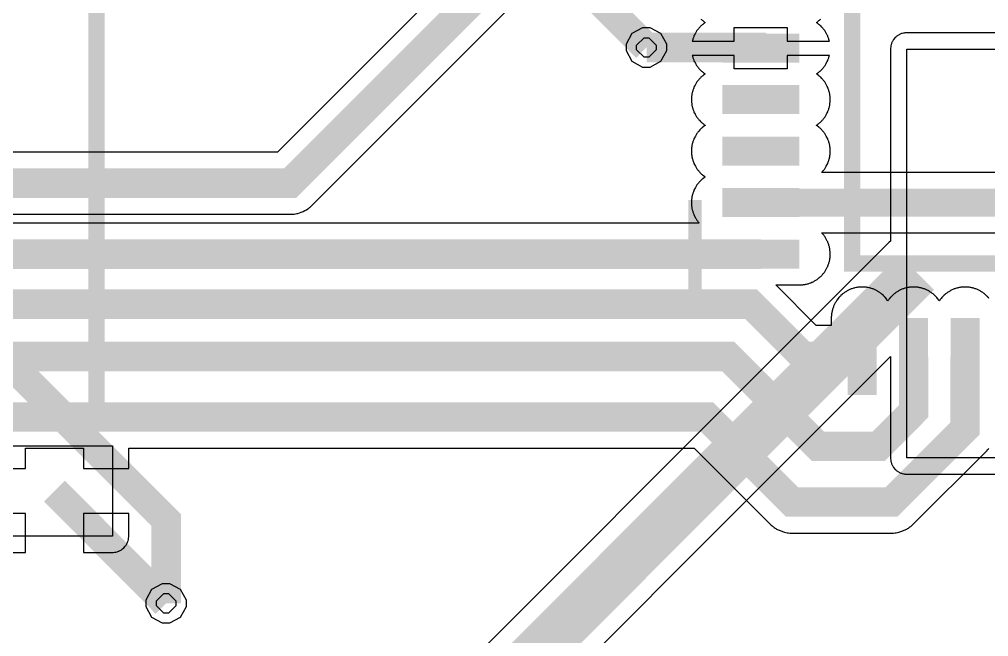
# Model space of a CAD drawing. Extents: x 0 to 5, y 0 to 2.5.
# Drawn here: x 3.301 to 3.919, y 1.193 to 1.587 of the extents above; entities that cross this region are included whole.
import ezdxf

# ---------------------------------------------------------------- set-up
doc = ezdxf.new("R2010")
doc.units = 0
doc.layers.get('0').update_dxf_attribs({"linetype": 'CONTINUOUS'})

msp = doc.modelspace()

# ---------------------------------------------------------------- linework, layer by layer
at = {"color": 54, "const_width": 0.010417}
msp.add_lwpolyline([(3.35032, 1.3272), (3.35032, 1.86029)], dxfattribs=at)
at = {"color": 5}
for points in [[(3.77604, 1.81233), (3.46576, 1.50206), (2.68631, 1.50206)], [(2.69569, 1.46251), (3.47515, 1.46251), (3.47635, 1.46262), (3.47814, 1.46294), (3.47868, 1.46306), (3.47987, 1.46337), (3.48096, 1.46382), (3.48156, 1.46403), (3.4821, 1.46425), (3.48318, 1.46479), (3.48367, 1.46506), (3.48421, 1.46533), (3.48519, 1.46599), (3.48568, 1.46636), (3.48617, 1.46669), (3.48665, 1.46707), (3.48708, 1.4675), (3.48753, 1.46789), (3.48796, 1.46832), (3.79779, 1.7781)], [(3.73579, 1.58681), (3.73617, 1.58649), (3.73649, 1.58615), (3.73693, 1.58583), (3.73731, 1.58556), (3.73768, 1.58524), (3.73807, 1.58496), (3.7385, 1.58464), (3.73856, 1.58464), (3.7385, 1.58464), (3.73807, 1.58431), (3.73768, 1.58404), (3.73731, 1.58371), (3.73693, 1.58344), (3.73649, 1.58311), (3.73617, 1.58279), (3.73579, 1.58247), (3.73546, 1.58214), (3.73514, 1.58176), (3.73481, 1.58143), (3.73443, 1.581), (3.73415, 1.58068), (3.73383, 1.58029), (3.73356, 1.57992), (3.73324, 1.57949), (3.73301, 1.5791), (3.73269, 1.57867), (3.73247, 1.57829), (3.73221, 1.57781), (3.73199, 1.57742), (3.73156, 1.57656), (3.73133, 1.57607), (3.73118, 1.57563), (3.73096, 1.57514), (3.73079, 1.57471), (3.73063, 1.57422), (3.73053, 1.57379), (3.73036, 1.57329), (3.73025, 1.57286), (3.73025, 1.57286), (3.75706, 1.57286), (3.75706, 1.58138), (3.79085, 1.58138), (3.79085, 1.57286), (3.81765, 1.57286), (3.81754, 1.57329), (3.81739, 1.57379), (3.81728, 1.57422), (3.81711, 1.57471), (3.81694, 1.57514), (3.81674, 1.57563), (3.81657, 1.57607), (3.81635, 1.57656), (3.81592, 1.57742), (3.81569, 1.57781), (3.81543, 1.57829), (3.81521, 1.57867), (3.81494, 1.5791), (3.81467, 1.57949), (3.81435, 1.57992), (3.81407, 1.58029), (3.81375, 1.58068), (3.81347, 1.581), (3.8131, 1.58143), (3.81282, 1.58176), (3.81212, 1.58247), (3.81174, 1.58279), (3.81142, 1.58311), (3.81099, 1.58344), (3.8106, 1.58371), (3.81022, 1.58404), (3.80985, 1.58431), (3.8094, 1.58464), (3.80935, 1.58464), (3.8094, 1.58464), (3.80985, 1.58496), (3.81022, 1.58524), (3.8106, 1.58556), (3.81099, 1.58583), (3.81142, 1.58615), (3.81174, 1.58649), (3.81212, 1.58681)], [(4.02442, 1.48915), (3.81278, 1.48915), (3.81282, 1.48915), (3.8131, 1.48953), (3.81347, 1.4899), (3.81375, 1.49029), (3.81407, 1.49067), (3.81435, 1.49104), (3.81467, 1.49143), (3.81494, 1.49181), (3.81521, 1.49229), (3.81543, 1.49268), (3.81569, 1.49311), (3.81657, 1.49485), (3.81674, 1.49528), (3.81694, 1.49576), (3.81711, 1.49621), (3.81728, 1.49669), (3.81739, 1.49713), (3.81754, 1.49761), (3.81787, 1.49908), (3.81793, 1.49957), (3.81803, 1.5), (3.81808, 1.50054), (3.81814, 1.50097), (3.81819, 1.50151), (3.81819, 1.5039), (3.81814, 1.50444), (3.81808, 1.50489), (3.81803, 1.50543), (3.81793, 1.50586), (3.81787, 1.50635), (3.81765, 1.50732), (3.81754, 1.50776), (3.81739, 1.50831), (3.81728, 1.50874), (3.81711, 1.50922), (3.81694, 1.50965), (3.81674, 1.51014), (3.81657, 1.51058), (3.81569, 1.51232), (3.81543, 1.51275), (3.81521, 1.51313), (3.81494, 1.51357), (3.81467, 1.51394), (3.81435, 1.51438), (3.81407, 1.51476), (3.81375, 1.51514), (3.81347, 1.51551), (3.8131, 1.5159), (3.81282, 1.51622), (3.81212, 1.51693), (3.81174, 1.51725), (3.81142, 1.51758), (3.81099, 1.51796), (3.80985, 1.51878), (3.8094, 1.5191), (3.80935, 1.5191), (3.8094, 1.51915), (3.80985, 1.51942), (3.81022, 1.51969), (3.8106, 1.52001), (3.81099, 1.52029), (3.81142, 1.52067), (3.81174, 1.52094), (3.81212, 1.52132), (3.81244, 1.5216), (3.81282, 1.52197), (3.8131, 1.52235), (3.81347, 1.52274), (3.81375, 1.52306), (3.81407, 1.52349), (3.81435, 1.52382), (3.81467, 1.52425), (3.81494, 1.52463), (3.81521, 1.52507), (3.81543, 1.5255), (3.81569, 1.52593), (3.81592, 1.52632), (3.81614, 1.52681), (3.81635, 1.52718), (3.81657, 1.52767), (3.81674, 1.5281), (3.81694, 1.5286), (3.81711, 1.52903), (3.81728, 1.52951), (3.81739, 1.52994), (3.81754, 1.53043), (3.81765, 1.53088), (3.81776, 1.53142), (3.81787, 1.53185), (3.81793, 1.53239), (3.81803, 1.53282), (3.81819, 1.53429), (3.81819, 1.53674), (3.81814, 1.53728), (3.81808, 1.53771), (3.81803, 1.53825), (3.81793, 1.53868), (3.81787, 1.53917), (3.81776, 1.53961), (3.81765, 1.54015), (3.81754, 1.54058), (3.81739, 1.54107), (3.81728, 1.5415), (3.81711, 1.54204), (3.81694, 1.54243), (3.81674, 1.54297), (3.81657, 1.54335), (3.81635, 1.54383), (3.81592, 1.54471), (3.81569, 1.54508), (3.81543, 1.54557), (3.81521, 1.54596), (3.81494, 1.54639), (3.81467, 1.54676), (3.81435, 1.54719), (3.81407, 1.54758), (3.81375, 1.54796), (3.81347, 1.54833), (3.8131, 1.54872), (3.81282, 1.54904), (3.81212, 1.54975), (3.81174, 1.55007), (3.81142, 1.5504), (3.81099, 1.55072), (3.8106, 1.55106), (3.80946, 1.55186), (3.81022, 1.5524), (3.8106, 1.55274), (3.81099, 1.553), (3.81142, 1.55339), (3.81174, 1.55365), (3.81212, 1.55399), (3.81282, 1.55469), (3.8131, 1.55501), (3.81347, 1.55544), (3.81375, 1.55578), (3.81407, 1.55621), (3.81435, 1.55653), (3.81467, 1.55697), (3.81494, 1.55735), (3.81521, 1.55778), (3.81543, 1.55821), (3.81569, 1.55865), (3.81592, 1.55903), (3.81614, 1.55951), (3.81635, 1.5599), (3.81657, 1.56039), (3.81674, 1.56082), (3.81694, 1.56131), (3.81711, 1.56174), (3.81728, 1.56222), (3.81739, 1.56267), (3.81754, 1.56315), (3.81765, 1.56358), (3.81765, 1.56364), (3.79085, 1.56364), (3.79085, 1.55518), (3.75706, 1.55518), (3.75706, 1.56364), (3.73025, 1.56364), (3.73025, 1.56358), (3.73036, 1.56315), (3.73053, 1.56267), (3.73063, 1.56222), (3.73079, 1.56174), (3.73096, 1.56131), (3.73118, 1.56082), (3.73133, 1.56039), (3.73156, 1.5599), (3.73178, 1.55951), (3.73199, 1.55903), (3.73221, 1.55865), (3.73247, 1.55821), (3.73269, 1.55778), (3.73301, 1.55735), (3.73324, 1.55697), (3.73356, 1.55653), (3.73383, 1.55621), (3.73415, 1.55578), (3.73443, 1.55544), (3.73481, 1.55501), (3.73514, 1.55469), (3.73546, 1.55431), (3.73579, 1.55399), (3.73617, 1.55365), (3.73649, 1.55339), (3.73693, 1.553), (3.73731, 1.55274), (3.73768, 1.5524), (3.73807, 1.55214), (3.7385, 1.55186), (3.73807, 1.5516), (3.73731, 1.55106), (3.73693, 1.55072), (3.73649, 1.5504), (3.73617, 1.55007), (3.73579, 1.54975), (3.73546, 1.54943), (3.73514, 1.54904), (3.73443, 1.54833), (3.73415, 1.54796), (3.73383, 1.54758), (3.73356, 1.54719), (3.73324, 1.54676), (3.73301, 1.54639), (3.73269, 1.54596), (3.73247, 1.54557), (3.73221, 1.54508), (3.73199, 1.54471), (3.73156, 1.54383), (3.73133, 1.54335), (3.73118, 1.54297), (3.73096, 1.54243), (3.73079, 1.54204), (3.73063, 1.5415), (3.73053, 1.54107), (3.73036, 1.54058), (3.73025, 1.54015), (3.73014, 1.53961), (3.73004, 1.53917), (3.72999, 1.53868), (3.72987, 1.53825), (3.72982, 1.53771), (3.72976, 1.53728), (3.72976, 1.53674), (3.72971, 1.53629), (3.72971, 1.53478), (3.72976, 1.53429), (3.72976, 1.53381), (3.72987, 1.53282), (3.72999, 1.53239), (3.73004, 1.53185), (3.73014, 1.53142), (3.73025, 1.53088), (3.73036, 1.53043), (3.73053, 1.52994), (3.73063, 1.52951), (3.73079, 1.52903), (3.73096, 1.5286), (3.73118, 1.5281), (3.73133, 1.52767), (3.73156, 1.52718), (3.73178, 1.52681), (3.73199, 1.52632), (3.73221, 1.52593), (3.73247, 1.5255), (3.73269, 1.52507), (3.73301, 1.52463), (3.73324, 1.52425), (3.73356, 1.52382), (3.73383, 1.52349), (3.73415, 1.52306), (3.73443, 1.52274), (3.73481, 1.52235), (3.73546, 1.5216), (3.73579, 1.52132), (3.73617, 1.52094), (3.73649, 1.52067), (3.73693, 1.52029), (3.73731, 1.52001), (3.73768, 1.51969), (3.73807, 1.51942), (3.7385, 1.51915), (3.73856, 1.5191), (3.7385, 1.5191), (3.73807, 1.51878), (3.73693, 1.51796), (3.73649, 1.51758), (3.73617, 1.51725), (3.73579, 1.51693), (3.73546, 1.5166), (3.73514, 1.51622), (3.73443, 1.51551), (3.73415, 1.51514), (3.73383, 1.51476), (3.73356, 1.51438), (3.73324, 1.51394), (3.73301, 1.51357), (3.73269, 1.51313), (3.73247, 1.51275), (3.73221, 1.51232), (3.73133, 1.51058), (3.73118, 1.51014), (3.73096, 1.50965), (3.73079, 1.50922), (3.73063, 1.50874), (3.73053, 1.50831), (3.73036, 1.50776), (3.73025, 1.50732), (3.73004, 1.50635), (3.72999, 1.50586), (3.72987, 1.50543), (3.72982, 1.50489), (3.72976, 1.50444), (3.72976, 1.5039), (3.72971, 1.50347), (3.72971, 1.50196), (3.72976, 1.50151), (3.72976, 1.50097), (3.72982, 1.50054), (3.72987, 1.5), (3.72999, 1.49957), (3.73004, 1.49908), (3.73036, 1.49761), (3.73053, 1.49713), (3.73063, 1.49669), (3.73079, 1.49621), (3.73096, 1.49576), (3.73118, 1.49528), (3.73133, 1.49485), (3.73221, 1.49311), (3.73247, 1.49268), (3.73269, 1.49229), (3.73301, 1.49181), (3.73324, 1.49143), (3.73356, 1.49104), (3.73383, 1.49067), (3.73415, 1.49029), (3.73443, 1.4899), (3.73481, 1.48953), (3.73514, 1.48915), (3.73617, 1.48812), (3.73649, 1.48785), (3.73693, 1.48747), (3.73807, 1.48665), (3.7385, 1.48633), (3.73856, 1.48633), (3.7385, 1.48628), (3.73807, 1.48594), (3.73693, 1.48514), (3.73649, 1.48475), (3.73617, 1.48449), (3.73514, 1.48346), (3.73481, 1.48307), (3.73443, 1.48269), (3.73415, 1.48232), (3.73383, 1.48193), (3.73356, 1.48156), (3.73324, 1.48118), (3.73301, 1.48079), (3.73269, 1.48031), (3.73247, 1.47993), (3.73221, 1.47949), (3.73133, 1.47775), (3.73118, 1.47732), (3.73096, 1.47683), (3.73079, 1.4764), (3.73063, 1.47592), (3.73053, 1.47547), (3.73036, 1.47499), (3.73004, 1.47353), (3.72999, 1.47304), (3.72987, 1.4726), (3.72982, 1.47206), (3.72976, 1.47163), (3.72976, 1.47108), (3.72971, 1.47065), (3.72971, 1.46913), (3.72976, 1.46869), (3.72976, 1.46815), (3.72982, 1.46772), (3.72987, 1.46718), (3.72999, 1.46674), (3.73004, 1.46625), (3.73025, 1.46528), (3.73036, 1.46485), (3.73053, 1.46436), (3.73063, 1.46386), (3.73079, 1.46337), (3.73096, 1.46294), (3.73118, 1.46246), (3.73133, 1.46203), (3.73221, 1.46029), (3.73247, 1.45985), (3.73269, 1.45947), (3.73301, 1.45904), (3.73324, 1.45865), (3.73356, 1.45822), (3.73383, 1.45785), (3.73415, 1.45747), (3.73443, 1.45708), (3.73465, 1.45687), (3.08111, 1.45687)], [(3.91938, 1.4089), (3.91906, 1.40935), (3.91872, 1.40967), (3.9184, 1.41004), (3.91808, 1.41037), (3.91769, 1.41069), (3.91737, 1.41103), (3.91694, 1.4114), (3.91661, 1.41168), (3.91624, 1.412), (3.91585, 1.41228), (3.91542, 1.4126), (3.91504, 1.41282), (3.91461, 1.41314), (3.91422, 1.41336), (3.91374, 1.41362), (3.91336, 1.41385), (3.91249, 1.41428), (3.912, 1.4145), (3.91157, 1.41465), (3.91108, 1.41488), (3.91064, 1.41504), (3.91015, 1.41521), (3.90972, 1.41531), (3.90924, 1.41547), (3.90881, 1.41558), (3.90826, 1.41569), (3.90782, 1.41581), (3.90733, 1.41585), (3.90685, 1.41596), (3.90587, 1.41607), (3.90539, 1.41607), (3.90489, 1.41612), (3.90343, 1.41612), (3.90294, 1.41607), (3.90246, 1.41607), (3.90147, 1.41596), (3.90099, 1.41585), (3.9005, 1.41581), (3.90007, 1.41569), (3.89953, 1.41558), (3.89908, 1.41547), (3.8986, 1.41531), (3.89817, 1.41521), (3.89768, 1.41504), (3.89725, 1.41488), (3.89675, 1.41465), (3.89632, 1.4145), (3.89583, 1.41428), (3.89546, 1.41407), (3.89497, 1.41385), (3.89458, 1.41362), (3.89415, 1.41336), (3.89372, 1.41314), (3.89328, 1.41282), (3.8929, 1.4126), (3.89247, 1.41228), (3.89214, 1.412), (3.89171, 1.41168), (3.89139, 1.4114), (3.89094, 1.41103), (3.89063, 1.41069), (3.89025, 1.41037), (3.88992, 1.41004), (3.8896, 1.40967), (3.88932, 1.40935), (3.88894, 1.4089), (3.88867, 1.40853), (3.88835, 1.40815), (3.88807, 1.40776), (3.88781, 1.40733), (3.88775, 1.40728), (3.88775, 1.40733), (3.88743, 1.40776), (3.88688, 1.40853), (3.88656, 1.4089), (3.88624, 1.40935), (3.8859, 1.40967), (3.88558, 1.41004), (3.88525, 1.41037), (3.88488, 1.41069), (3.88417, 1.4114), (3.88379, 1.41168), (3.8834, 1.412), (3.88303, 1.41228), (3.8826, 1.4126), (3.88222, 1.41282), (3.88178, 1.41314), (3.8814, 1.41336), (3.88097, 1.41362), (3.87967, 1.41428), (3.87918, 1.4145), (3.87879, 1.41465), (3.87831, 1.41488), (3.87788, 1.41504), (3.87733, 1.41521), (3.8769, 1.41531), (3.87642, 1.41547), (3.87597, 1.41558), (3.87543, 1.41569), (3.875, 1.41581), (3.87451, 1.41585), (3.87408, 1.41596), (3.87354, 1.41601), (3.8731, 1.41607), (3.87256, 1.41607), (3.87213, 1.41612), (3.87061, 1.41612), (3.87017, 1.41607), (3.86963, 1.41607), (3.86919, 1.41601), (3.86865, 1.41596), (3.86822, 1.41585), (3.86768, 1.41581), (3.86724, 1.41569), (3.86626, 1.41547), (3.86578, 1.41531), (3.86535, 1.41521), (3.86486, 1.41504), (3.86442, 1.41488), (3.86393, 1.41465), (3.8635, 1.4145), (3.86301, 1.41428), (3.86263, 1.41407), (3.86214, 1.41385), (3.86176, 1.41362), (3.86133, 1.41336), (3.86094, 1.41314), (3.86046, 1.41282), (3.86008, 1.4126), (3.85965, 1.41228), (3.85932, 1.412), (3.85889, 1.41168), (3.85856, 1.4114), (3.85818, 1.41103), (3.85781, 1.41069), (3.85678, 1.40967), (3.8565, 1.40935), (3.85612, 1.4089), (3.85585, 1.40853), (3.85553, 1.40815), (3.85531, 1.40776), (3.85499, 1.40733), (3.85493, 1.40728), (3.85493, 1.40733), (3.8546, 1.40776), (3.85379, 1.4089), (3.8534, 1.40935), (3.85308, 1.40967), (3.85275, 1.41004), (3.85243, 1.41037), (3.85206, 1.41069), (3.85135, 1.4114), (3.85097, 1.41168), (3.85058, 1.412), (3.85021, 1.41228), (3.84978, 1.4126), (3.84939, 1.41282), (3.84896, 1.41314), (3.84858, 1.41336), (3.84814, 1.41362), (3.8464, 1.4145), (3.84597, 1.41465), (3.84549, 1.41488), (3.84506, 1.41504), (3.84457, 1.41521), (3.84413, 1.41531), (3.84358, 1.41547), (3.84315, 1.41558), (3.84218, 1.41581), (3.84169, 1.41585), (3.84125, 1.41596), (3.84071, 1.41601), (3.84028, 1.41607), (3.83974, 1.41607), (3.83931, 1.41612), (3.83778, 1.41612), (3.83735, 1.41607), (3.83681, 1.41607), (3.83637, 1.41601), (3.83583, 1.41596), (3.83539, 1.41585), (3.8349, 1.41581), (3.83393, 1.41558), (3.8335, 1.41547), (3.83296, 1.41531), (3.83251, 1.41521), (3.83203, 1.41504), (3.8316, 1.41488), (3.83111, 1.41465), (3.83068, 1.4145), (3.82894, 1.41362), (3.8285, 1.41336), (3.82813, 1.41314), (3.82769, 1.41282), (3.82731, 1.4126), (3.82688, 1.41228), (3.8265, 1.412), (3.82611, 1.41168), (3.82574, 1.4114), (3.82503, 1.41069), (3.82465, 1.41037), (3.82433, 1.41004), (3.824, 1.40967), (3.82368, 1.40935), (3.82329, 1.4089), (3.82249, 1.40776), (3.82215, 1.40733), (3.82189, 1.40696), (3.82167, 1.40653), (3.8214, 1.40608), (3.82053, 1.40435), (3.82036, 1.40386), (3.82021, 1.40349), (3.81999, 1.40294), (3.81982, 1.4025), (3.81972, 1.40201), (3.81956, 1.40158), (3.81944, 1.40104), (3.81933, 1.40061), (3.81922, 1.40012), (3.81917, 1.39968), (3.81907, 1.39914), (3.81901, 1.39871), (3.81896, 1.39817), (3.81896, 1.39774), (3.8189, 1.39719), (3.8189, 1.39165), (3.80925, 1.39165), (3.78347, 1.41743), (3.79883, 1.41743), (3.79926, 1.41749), (3.79981, 1.41749), (3.80024, 1.41754), (3.80078, 1.41758), (3.80122, 1.41764), (3.80176, 1.41769), (3.80219, 1.41781), (3.80268, 1.41786), (3.80317, 1.41797), (3.80365, 1.41813), (3.8041, 1.41824), (3.80458, 1.4184), (3.80501, 1.41851), (3.80556, 1.41872), (3.80599, 1.41889), (3.80643, 1.41911), (3.80686, 1.41928), (3.80735, 1.41949), (3.80772, 1.41971), (3.80817, 1.41997), (3.8086, 1.42019), (3.80903, 1.42046), (3.8094, 1.42068), (3.80985, 1.42101), (3.8106, 1.42156), (3.81099, 1.42188), (3.81142, 1.42219), (3.81174, 1.42253), (3.81212, 1.42285), (3.81282, 1.42356), (3.8131, 1.42389), (3.81347, 1.42432), (3.81375, 1.42464), (3.81407, 1.42503), (3.81435, 1.4254), (3.81467, 1.42583), (3.81494, 1.42622), (3.81521, 1.42665), (3.81543, 1.42703), (3.81569, 1.42751), (3.81592, 1.4279), (3.81635, 1.42876), (3.81657, 1.42925), (3.81674, 1.42964), (3.81694, 1.43018), (3.81711, 1.43061), (3.81728, 1.4311), (3.81739, 1.43153), (3.81754, 1.43201), (3.81765, 1.43246), (3.81776, 1.433), (3.81787, 1.43343), (3.81793, 1.43392), (3.81803, 1.4344), (3.81808, 1.4349), (3.81814, 1.43533), (3.81819, 1.43588), (3.81819, 1.43832), (3.81803, 1.43978), (3.81793, 1.44026), (3.81787, 1.44075), (3.81776, 1.44119), (3.81765, 1.44174), (3.81754, 1.44217), (3.81739, 1.44265), (3.81728, 1.44308), (3.81711, 1.44358), (3.81694, 1.44401), (3.81674, 1.4445), (3.81657, 1.44493), (3.81635, 1.44542), (3.81614, 1.44581), (3.81592, 1.44629), (3.81569, 1.44667), (3.81543, 1.4471), (3.81521, 1.44754), (3.81494, 1.44797), (3.81467, 1.44835), (3.81435, 1.44879), (3.81407, 1.44911), (3.81375, 1.44954), (3.81347, 1.44987), (3.8131, 1.45031), (3.81282, 1.45063), (3.81278, 1.45063), (4.03299, 1.45063)], [(3.27632, 1.30051), (3.30518, 1.30051), (3.30518, 1.31353), (3.34212, 1.31353), (3.34212, 1.30051), (3.37099, 1.30051), (3.37099, 1.31353), (3.73139, 1.31353), (3.78017, 1.26476), (3.7806, 1.26438), (3.78108, 1.26394), (3.78153, 1.26356), (3.78201, 1.26324), (3.7825, 1.26286), (3.78299, 1.26253), (3.78353, 1.26221), (3.78401, 1.26194), (3.78564, 1.26112), (3.78728, 1.26047), (3.78787, 1.26025), (3.78842, 1.26009), (3.78901, 1.25993), (3.79081, 1.2596), (3.79135, 1.25949), (3.79254, 1.25939), (3.85851, 1.25939), (3.85969, 1.25949), (3.86025, 1.2596), (3.86203, 1.25993), (3.86263, 1.26009), (3.86317, 1.26025), (3.86376, 1.26047), (3.8654, 1.26112), (3.86703, 1.26194), (3.86751, 1.26221), (3.86806, 1.26253), (3.86854, 1.26286), (3.86903, 1.26324), (3.86951, 1.26356), (3.86996, 1.26394), (3.87044, 1.26438), (3.87088, 1.26476), (3.91818, 1.31207), (3.91857, 1.3125), (3.919, 1.31293), (3.91938, 1.31337)], [(3.28674, 1.24702), (3.30518, 1.24702), (3.30518, 1.27181), (3.27632, 1.27181)]]:
    msp.add_lwpolyline(points, dxfattribs=at)
for points, const_width in [([(3.96929, 1.73122), (3.96929, 1.7724), (3.94374, 1.7979), (3.78961, 1.7979), (3.47396, 1.48232), (2.6875, 1.48232), (2.24164, 1.03646), (2.24164, 0.829156), (2.33018, 0.740614)], 0.01875), ([(3.70107, 1.56874), (3.77344, 1.56874), (3.77399, 1.56825)], 0.01875), ([(3.74935, 1.56825), (3.79856, 1.56825)], 0.018455), ([(3.74935, 1.53554), (3.79856, 1.53554)], 0.018455), ([(3.77399, 1.46989), (4.03239, 1.46989), (4.06771, 1.50521), (4.13021, 1.50521), (4.13226, 1.50315)], 0.017708), ([(3.74935, 1.50271), (3.79856, 1.50271)], 0.018455), ([(3.74935, 1.46989), (3.79856, 1.46989)], 0.018455), ([(3.77399, 1.43707), (3.07769, 1.43707), (2.95936, 1.31874), (2.95936, 1.26628), (2.95876, 1.26563)], 0.01875), ([(3.74935, 1.43707), (3.79856, 1.43707)], 0.018455), ([(3.83854, 1.37185), (3.80106, 1.37185), (3.76768, 1.40522), (3.09272, 1.40522), (3.06044, 1.37294)], 0.01875), ([(3.83854, 1.39649), (3.83854, 1.34728)], 0.018455), ([(3.87136, 1.39649), (3.87136, 1.34728)], 0.018455), ([(3.90419, 1.39649), (3.90419, 1.34728)], 0.018455), ([(3.87136, 1.37185), (3.87136, 1.33697), (3.84896, 1.31456), (3.81044, 1.31456), (3.75315, 1.37185), (3.11774, 1.37185), (3.05106, 1.30523), (3.05106, 1.2698), (3.04688, 1.26563)], 0.01875), ([(3.90419, 1.37185), (3.90419, 1.32606), (3.85732, 1.27919), (3.79372, 1.27919), (3.73958, 1.33333), (3.12294, 1.33333), (3.09478, 1.30523), (3.09478, 1.26633), (3.09407, 1.26563)], 0.01875), ([(3.32362, 1.28613), (3.39481, 1.21457)], 0.01875)]:
    msp.add_lwpolyline(points, dxfattribs=dict(at, const_width=const_width))
at = {"color": 54, "const_width": 0.010417}
msp.add_lwpolyline([(3.83219, 1.67301), (4.07406, 1.67301), (4.07406, 1.43115), (3.83219, 1.43115), (3.83219, 1.67301)], close=True, dxfattribs=at)
at = {"color": 1}
for points, const_width in [([(3.42393, 1.6594), (3.6104, 1.6594), (3.70107, 1.56874)], 0.01875), ([(3.39481, 1.21457), (3.39481, 1.26769), (3.15001, 1.51247), (1.32606, 1.51247), (1.26666, 1.45313), (0.807292, 1.45313), (0.791667, 1.4375)], 0.01875), ([(3.52626, 0.958333), (3.52626, 1.07834), (3.87332, 1.4254)], 0.03125)]:
    msp.add_lwpolyline(points, dxfattribs=dict(at, const_width=const_width))
for points in [[(4.16851, 1.57813), (3.8666, 1.57813), (3.86615, 1.57807), (3.86572, 1.57807), (3.86535, 1.57796), (3.8649, 1.5779), (3.86404, 1.57769), (3.86367, 1.57758), (3.86322, 1.57742), (3.86285, 1.57726), (3.86247, 1.57704), (3.86208, 1.57688), (3.86133, 1.57644), (3.861, 1.57617), (3.86062, 1.57596), (3.86029, 1.57568), (3.85997, 1.57536), (3.85965, 1.57508), (3.85856, 1.57379), (3.85829, 1.5734), (3.85786, 1.57264), (3.85769, 1.57226), (3.85747, 1.57189), (3.85732, 1.5715), (3.85721, 1.57107), (3.85704, 1.57069), (3.85682, 1.56982), (3.85678, 1.56944), (3.85661, 1.56814), (3.85661, 1.44536), (3.85585, 1.44472), (3.85493, 1.44385), (3.50782, 1.09673)], [(3.55231, 1.06755), (3.85661, 1.37185), (3.85661, 1.30686), (3.85678, 1.30556), (3.85682, 1.30518), (3.85704, 1.30431), (3.85721, 1.30393), (3.85732, 1.30349), (3.85747, 1.30311), (3.85769, 1.30273), (3.85786, 1.30235), (3.85829, 1.30159), (3.85856, 1.30122), (3.85965, 1.29991), (3.85997, 1.29964), (3.86029, 1.29932), (3.86062, 1.29905), (3.861, 1.29883), (3.86133, 1.29856), (3.86208, 1.29812), (3.86247, 1.29796), (3.86285, 1.29774), (3.86322, 1.29758), (3.86367, 1.29742), (3.86404, 1.29731), (3.8649, 1.29709), (3.86535, 1.29704), (3.86572, 1.29693), (3.86615, 1.29693), (3.8666, 1.29688), (4.16732, 1.29688)]]:
    msp.add_lwpolyline(points, dxfattribs=at)
at = {"color": 254}
for points in [[(3.71376, 1.56874), (3.71376, 1.56651), (3.71001, 1.55979), (3.70329, 1.55604), (3.70107, 1.55604), (3.69879, 1.55604), (3.692, 1.55979), (3.68832, 1.56651), (3.68832, 1.56874), (3.68832, 1.57101), (3.692, 1.57781), (3.69879, 1.58149), (3.70107, 1.58149), (3.70329, 1.58149), (3.71001, 1.57781), (3.71376, 1.57101), (3.71376, 1.56874)], [(3.4075, 1.21457), (3.4075, 1.21235), (3.40375, 1.20562), (3.39703, 1.20188), (3.39481, 1.20188), (3.39253, 1.20188), (3.38574, 1.20562), (3.38206, 1.21235), (3.38206, 1.21457), (3.38206, 1.21685), (3.38574, 1.22363), (3.39253, 1.22732), (3.39481, 1.22732), (3.39703, 1.22732), (3.40375, 1.22363), (3.4075, 1.21685), (3.4075, 1.21457)]]:
    msp.add_lwpolyline(points, close=True, dxfattribs=at)
at = {"color": 250}
for points in [[(3.70731, 1.56874), (3.70731, 1.56722), (3.70258, 1.5625), (3.70107, 1.5625), (3.69949, 1.5625), (3.69476, 1.56722), (3.69476, 1.56874), (3.69476, 1.57032), (3.69949, 1.57497), (3.70107, 1.57497), (3.70258, 1.57497), (3.70731, 1.57032), (3.70731, 1.56874)], [(3.40104, 1.21457), (3.40104, 1.21305), (3.39632, 1.20833), (3.39481, 1.20833), (3.39324, 1.20833), (3.38857, 1.21305), (3.38857, 1.21457), (3.38857, 1.21615), (3.39324, 1.22081), (3.39481, 1.22081), (3.39632, 1.22081), (3.40104, 1.21615), (3.40104, 1.21457)]]:
    msp.add_lwpolyline(points, close=True, dxfattribs=at)
at = {"color": 1}
msp.add_lwpolyline([(3.86708, 1.56771), (4.16803, 1.56771), (4.16803, 1.30729), (3.86708, 1.30729), (3.86708, 1.56771)], close=True, dxfattribs=at)
at = {"color": 2, "const_width": 0.008333}
for points in [[(3.73199, 1.47157), (3.73199, 1.40343)], [(3.69792, 1.4375), (3.76617, 1.4375)]]:
    msp.add_lwpolyline(points, dxfattribs=at)
at = {"color": 5}
for points in [[(3.28678, 1.31489), (3.36051, 1.31489), (3.36051, 1.25738), (3.28678, 1.25738), (3.28678, 1.31489)], [(3.34212, 1.24702), (3.361, 1.24702), (3.36187, 1.24712), (3.36225, 1.24718), (3.36268, 1.24723), (3.36356, 1.24745), (3.36393, 1.24761), (3.36436, 1.24772), (3.36475, 1.24788), (3.36513, 1.2481), (3.3655, 1.24826), (3.36626, 1.2487), (3.3666, 1.24897), (3.36697, 1.24924), (3.36794, 1.25005), (3.36876, 1.25103), (3.36903, 1.25141), (3.36925, 1.25174), (3.36951, 1.25212), (3.36974, 1.2525), (3.3699, 1.25288), (3.37011, 1.25326), (3.37028, 1.25363), (3.37039, 1.25407), (3.37056, 1.25445), (3.37076, 1.25532), (3.37082, 1.25575), (3.37088, 1.25613), (3.37099, 1.257), (3.37099, 1.27181), (3.34212, 1.27181), (3.34212, 1.24702)]]:
    msp.add_lwpolyline(points, close=True, dxfattribs=at)

doc.saveas('drawing.dxf')
